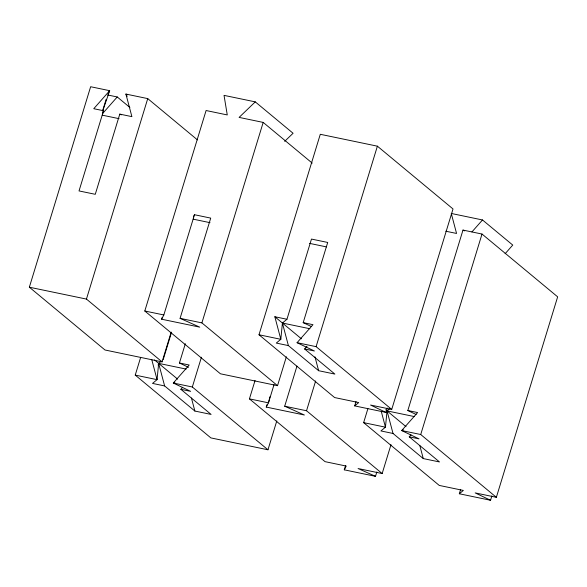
<?xml version="1.0" encoding="UTF-8"?>
<svg xmlns="http://www.w3.org/2000/svg" width="587" height="587" viewBox="0 0 587 587"><rect width="100%" height="100%" fill="white"/><g stroke="black" fill="none" stroke-linecap="round" stroke-linejoin="round"><path stroke-width="0.88" d="M161.242 361.218L158.651 363.368L157.059 379.65L152.517 383.414L164.624 385.93L194.877 411.047L211.115 414.429L180.862 389.313L182.63 387.31M389.636 408.743L387.038 410.893L385.454 427.182L380.912 430.939L393.019 433.463L423.271 458.579L439.509 461.954L409.256 436.838L411.025 434.835M269.983 396.687L268.464 402.836L266.249 407.077L304.374 415.009L284.702 406.211L296.963 366.119M171.184 332.11L162.078 361.878L104.985 349.991L29.35 287.204L90.64 86.729L109.674 90.691L102.769 110.796M102.93 109.754L106.13 99.291M108.199 93.516L109.674 90.691L93.766 108.705L103.547 110.738L79.025 190.929L95.27 194.304L119.785 114.12L131.892 116.637L125.912 94.067L147.741 98.609L197.459 139.889M162.078 361.878L86.45 299.084L147.741 98.609M286.361 356.786L277.534 385.674L220.433 373.794L144.798 311L206.096 110.525L227.264 114.935L224.036 95.373L255.264 101.867L293.082 133.264L284.68 141.342M276.8 420.894L267.966 449.781L210.865 437.902L135.237 375.108L140.587 357.6M193.372 216.845L194.48 214.725L210.718 218.107L180.077 318.345L199.741 327.142L161.616 319.211L162.151 317.464M161.616 319.211L163.832 314.962L194.48 214.725M158.116 365.107L158.651 363.368L186.13 369.084M163.193 359.604L171.492 332.455M188.515 367.337L179.431 362.986L185.323 343.718M277.534 385.674L201.899 322.887L263.189 122.412L239.107 117.4L255.264 101.867M267.966 449.781L192.331 386.994L201.436 357.226M385.923 412.397L354.687 405.903L358.708 402.572L334.627 397.56L258.999 334.766L320.289 134.291L377.39 146.178L453.017 208.965L391.727 409.44L370.558 405.037L385.923 412.397L387.251 408.046M376.839 471.97L375.504 476.328L344.276 469.827L346.235 466.071L325.066 461.661L249.431 398.874L255.052 380.493M306.986 346.301L304.624 348.972L334.883 374.088L318.638 370.705L288.386 345.589L276.286 343.072L280.821 339.308L282.413 323.026L286.955 319.262L311.47 239.07L327.707 242.453L303.193 322.645L311.448 326.599M266.249 407.077L267.048 404.465M274.063 384.529L268.464 402.836L249.431 398.874M391.727 409.44L316.1 346.653L377.39 146.178M390.993 444.66L382.159 473.548L306.531 410.753L315.63 380.992M354.687 405.903L356.023 401.545M344.276 469.827L345.604 465.469M491.891 495.898L490.549 500.271L459.32 493.77L463.341 490.438L439.259 485.427L363.632 422.64L367.91 408.633M386.51 412.639L387.038 410.893L414.525 416.616M416.08 414.473L407.826 410.511L462.989 230.082L482.015 234.044L557.65 296.839L496.36 497.314L475.184 492.904L490.549 500.271M496.36 497.314L420.725 434.519L482.015 234.044M459.32 493.77L460.656 489.397M102.439 112.858L103.547 110.738M102.505 113.651L117.239 96.965L129.903 107.48M304.624 348.972L314.405 351.004L297.066 342.691L312.974 324.677L303.193 322.645M471.933 231.931L482.499 219.964L512.752 245.072L505.121 253.723M174.919 382.225L173.297 383.032L190.643 391.346L180.862 389.313M403.313 429.75L401.691 430.557L419.037 438.878L409.256 436.838M107.458 94.933L117.239 96.965M102.219 115.162L119.058 118.669M482.499 219.964L451.271 213.463L456.561 233.457L445.797 231.212M193.152 219.156L209.999 222.664M309.591 243.385L326.431 246.892M258.999 334.766L280.821 339.308L274.848 316.745L286.955 319.262M309.892 328.742L282.413 323.026L288.386 345.589M144.798 311L163.832 314.962M180.077 318.345L201.899 322.887M297.066 342.691L316.1 346.653M29.35 287.204L86.45 299.084M179.431 362.986L189.205 365.019L173.297 383.032L192.331 386.994M407.826 410.511L417.599 412.551L401.691 430.557L420.725 434.519M135.237 375.108L157.059 379.65L151.776 359.692M284.702 406.211L306.531 410.753M363.632 422.64L385.454 427.182L381.315 411.56M382.159 473.548L358.077 468.536L375.504 476.328M127.555 94.8L125.912 94.067L127.071 96.539M119.785 114.12L121.421 114.847M462.989 230.082L464.64 230.874M263.189 122.412L312.211 163.105M274.848 316.745L301.41 338.794M385.666 409.755L406.035 426.661M154.52 359.941L177.641 379.136M419.822 445.555L423.271 458.579M387.038 410.893L393.019 433.463M314.962 356.815L318.638 370.705M191.428 398.03L194.877 411.047M158.651 363.368L164.624 385.93"/></g></svg>
